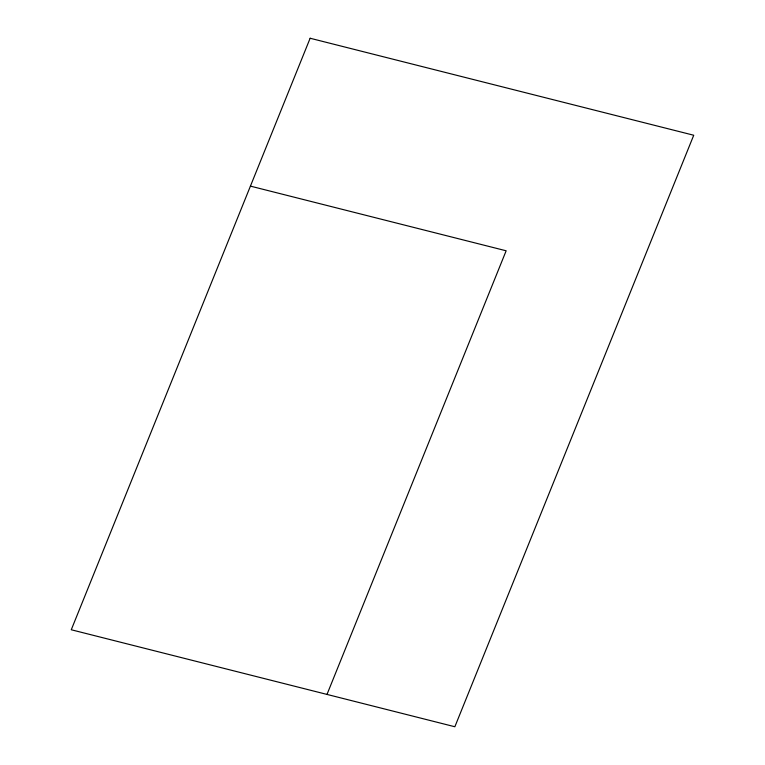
<?xml version="1.0" encoding="UTF-8"?>
<svg xmlns="http://www.w3.org/2000/svg" width="765" height="765" viewBox="0 0 765 765"><rect width="100%" height="100%" fill="white"/><g stroke="black" fill="none" stroke-linecap="round" stroke-linejoin="round"><path stroke-width="1.15" d="M326.999 694.419L506.153 250.786L250.423 186.124M310.141 38.25L71.269 629.758L454.859 726.75L693.731 135.242L310.141 38.25"/></g></svg>
